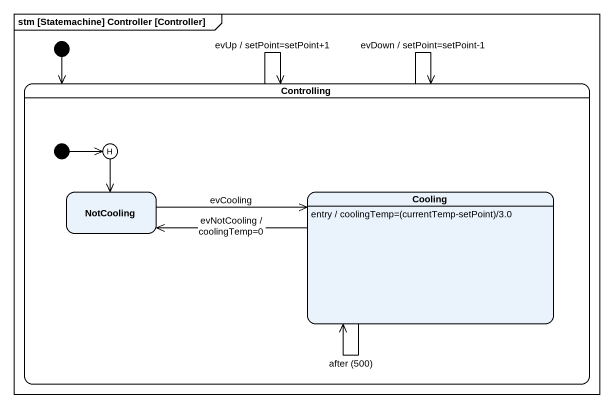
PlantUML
@startuml
mainframe stm [Statemachine] Controller [Controller]
hide empty description
state Controlling {
  state history1 <<history>>
  state NotCooling
  state Cooling
  Cooling : entry / coolingTemp=(currentTemp-setPoint)/3.0
  [*] -right-> history1
}
[*] --> Controlling
Controlling --> Controlling : evUp / setPoint=setPoint+1
Controlling --> Controlling : evDown / setPoint=setPoint-1
history1 --> NotCooling
NotCooling -right-> Cooling : evCooling
Cooling -left-> NotCooling : evNotCooling / coolingTemp=0
Cooling --> Cooling : after (500)
@enduml
